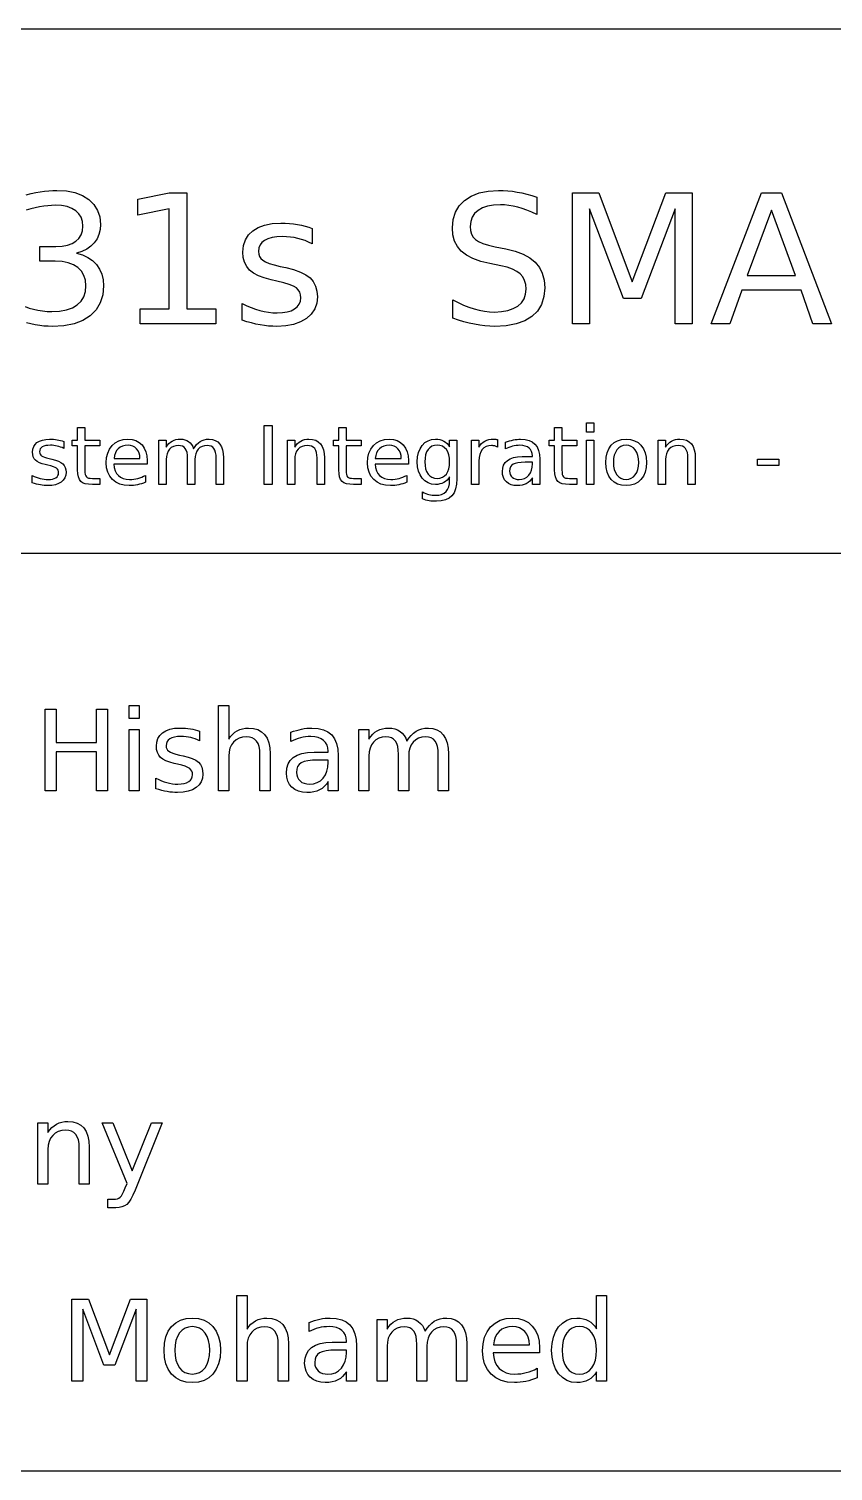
# Model space of a CAD drawing. Header units: millimetres. Extents: x 0 to 320, y 0 to 240.
# Drawn here: x 125.9 to 175, y 52 to 140 of the extents above; entities that cross this region are included whole.
import ezdxf

# ---------------------------------------------------------------- set-up
doc = ezdxf.new("R2010")
doc.units = ezdxf.units.MM
doc.layers.add('ENGRAVE', color=5, linetype='Continuous')

msp = doc.modelspace()

# ---------------------------------------------------------------- linework, layer by layer
at = {"layer": 'ENGRAVE'}
msp.add_line((88, 108), (232, 108), dxfattribs=at)
for points in [[(78, 52), (78, 140), (242, 140), (242, 52)], [(132.71, 122.911), (134.478, 122.911), (134.478, 129.014), (132.555, 128.628), (132.555, 129.614), (134.468, 130), (135.55, 130), (135.55, 122.911), (137.318, 122.911), (137.318, 122), (132.71, 122), (132.71, 122.911)], [(156.898, 129.737), (156.898, 128.682), (156.594, 128.82), (156.299, 128.939), (156.012, 129.04), (155.735, 129.121), (155.464, 129.185), (155.198, 129.23), (154.936, 129.257), (154.679, 129.266), (154.262, 129.244), (153.896, 129.18), (153.581, 129.073), (153.315, 128.923), (153.106, 128.733), (152.956, 128.508), (152.866, 128.246), (152.836, 127.948), (152.856, 127.699), (152.916, 127.482), (153.015, 127.298), (153.155, 127.147), (153.35, 127.018), (153.616, 126.902), (153.954, 126.8), (154.363, 126.71), (155.017, 126.576), (155.583, 126.439), (156.069, 126.258), (156.476, 126.033), (156.804, 125.764), (157.056, 125.449), (157.236, 125.084), (157.344, 124.671), (157.38, 124.208), (157.331, 123.661), (157.185, 123.186), (156.941, 122.78), (156.6, 122.445), (156.165, 122.182), (155.639, 121.995), (155.022, 121.882), (154.315, 121.845), (154.026, 121.853), (153.729, 121.877), (153.422, 121.917), (153.106, 121.973), (152.783, 122.045), (152.455, 122.133), (152.12, 122.235), (151.78, 122.354), (151.78, 123.468), (152.108, 123.295), (152.433, 123.144), (152.754, 123.016), (153.072, 122.911), (153.386, 122.829), (153.699, 122.77), (154.008, 122.735), (154.315, 122.723), (154.752, 122.746), (155.136, 122.814), (155.467, 122.928), (155.745, 123.088), (155.966, 123.289), (156.123, 123.53), (156.218, 123.809), (156.249, 124.127), (156.227, 124.406), (156.159, 124.652), (156.046, 124.867), (155.887, 125.049), (155.678, 125.205), (155.41, 125.34), (155.084, 125.454), (154.701, 125.547), (154.042, 125.676), (153.478, 125.813), (152.998, 125.985), (152.602, 126.191), (152.289, 126.431), (152.053, 126.714), (151.883, 127.046), (151.782, 127.429), (151.748, 127.862), (151.795, 128.364), (151.935, 128.81), (152.169, 129.2), (152.496, 129.534), (152.905, 129.801), (153.384, 129.992), (153.935, 130.106), (154.556, 130.145), (154.839, 130.138), (155.124, 130.119), (155.412, 130.087), (155.703, 130.043), (155.996, 129.986), (156.293, 129.916), (156.594, 129.833), (156.898, 129.737)], [(159.068, 130), (160.681, 130), (162.722, 124.556), (164.774, 130), (166.387, 130), (166.387, 122), (165.332, 122), (165.332, 129.025), (163.269, 123.538), (162.181, 123.538), (160.118, 129.025), (160.118, 122), (159.068, 122), (159.068, 130)], [(170.599, 130), (171.826, 130), (174.875, 122), (173.749, 122), (173.021, 124.052), (169.415, 124.052), (168.686, 122), (167.545, 122), (170.599, 130)], [(171.21, 128.934), (169.741, 124.952), (172.683, 124.952), (171.21, 128.934)], [(143.191, 127.825), (143.191, 126.892), (142.98, 126.993), (142.765, 127.08), (142.546, 127.153), (142.323, 127.214), (142.096, 127.261), (141.865, 127.294), (141.63, 127.314), (141.39, 127.321), (141.046, 127.307), (140.748, 127.265), (140.496, 127.194), (140.289, 127.096), (140.129, 126.969), (140.014, 126.814), (139.945, 126.632), (139.922, 126.421), (139.939, 126.258), (139.988, 126.115), (140.07, 125.989), (140.185, 125.882), (140.349, 125.785), (140.58, 125.691), (140.877, 125.599), (141.24, 125.51), (141.578, 125.435), (142.065, 125.311), (142.476, 125.163), (142.811, 124.993), (143.07, 124.8), (143.264, 124.575), (143.402, 124.309), (143.485, 124.003), (143.512, 123.656), (143.471, 123.26), (143.347, 122.907), (143.14, 122.598), (142.851, 122.332), (142.489, 122.119), (142.065, 121.967), (141.579, 121.875), (141.031, 121.845), (140.788, 121.85), (140.539, 121.868), (140.285, 121.897), (140.027, 121.938), (139.762, 121.991), (139.49, 122.056), (139.211, 122.132), (138.926, 122.22), (138.926, 123.238), (139.198, 123.105), (139.468, 122.989), (139.736, 122.892), (140.003, 122.812), (140.267, 122.75), (140.53, 122.705), (140.792, 122.679), (141.053, 122.67), (141.381, 122.685), (141.669, 122.729), (141.917, 122.804), (142.125, 122.908), (142.289, 123.04), (142.406, 123.196), (142.476, 123.376), (142.5, 123.581), (142.483, 123.77), (142.432, 123.936), (142.347, 124.078), (142.229, 124.197), (142.053, 124.303), (141.797, 124.407), (141.46, 124.509), (141.042, 124.61), (140.699, 124.69), (140.273, 124.799), (139.91, 124.934), (139.611, 125.095), (139.376, 125.282), (139.198, 125.5), (139.07, 125.756), (138.994, 126.048), (138.969, 126.378), (139.006, 126.777), (139.119, 127.128), (139.306, 127.431), (139.569, 127.685), (139.9, 127.887), (140.295, 128.031), (140.752, 128.117), (141.273, 128.146), (141.542, 128.141), (141.803, 128.126), (142.056, 128.101), (142.301, 128.066), (142.538, 128.02), (142.765, 127.965), (142.983, 127.9), (143.191, 127.825)], [(129.325, 115.667), (129.325, 114.901), (130.239, 114.901), (130.239, 114.556), (129.325, 114.556), (129.325, 113.09), (129.331, 112.939), (129.348, 112.818), (129.376, 112.727), (129.416, 112.665), (129.473, 112.624), (129.553, 112.595), (129.656, 112.577), (129.783, 112.571), (130.239, 112.571), (130.239, 112.2), (129.783, 112.2), (129.546, 112.212), (129.349, 112.248), (129.192, 112.308), (129.074, 112.392), (128.989, 112.507), (128.928, 112.662), (128.891, 112.856), (128.879, 113.09), (128.879, 114.556), (128.554, 114.556), (128.554, 114.901), (128.879, 114.901), (128.879, 115.667), (129.325, 115.667)], [(140.26, 115.8), (140.747, 115.8), (140.747, 112.2), (140.26, 112.2), (140.26, 115.8)], [(145.266, 115.667), (145.266, 114.901), (146.18, 114.901), (146.18, 114.556), (145.266, 114.556), (145.266, 113.09), (145.272, 112.939), (145.289, 112.818), (145.317, 112.727), (145.356, 112.665), (145.413, 112.624), (145.494, 112.595), (145.597, 112.577), (145.724, 112.571), (146.18, 112.571), (146.18, 112.2), (145.724, 112.2), (145.487, 112.212), (145.29, 112.248), (145.133, 112.308), (145.015, 112.392), (144.93, 112.507), (144.869, 112.662), (144.832, 112.856), (144.82, 113.09), (144.82, 114.556), (144.494, 114.556), (144.494, 114.901), (144.82, 114.901), (144.82, 115.667), (145.266, 115.667)], [(158.431, 115.667), (158.431, 114.901), (159.345, 114.901), (159.345, 114.556), (158.431, 114.556), (158.431, 113.09), (158.437, 112.939), (158.454, 112.818), (158.482, 112.727), (158.522, 112.665), (158.579, 112.624), (158.659, 112.595), (158.763, 112.577), (158.89, 112.571), (159.345, 112.571), (159.345, 112.2), (158.89, 112.2), (158.653, 112.212), (158.456, 112.248), (158.298, 112.308), (158.181, 112.392), (158.095, 112.507), (158.034, 112.662), (157.998, 112.856), (157.985, 113.09), (157.985, 114.556), (157.66, 114.556), (157.66, 114.901), (157.985, 114.901), (157.985, 115.667), (158.431, 115.667)], [(159.929, 115.952), (160.373, 115.952), (160.373, 115.39), (159.929, 115.39), (159.929, 115.952)], [(128.035, 114.821), (128.035, 114.401), (127.94, 114.447), (127.844, 114.486), (127.745, 114.519), (127.645, 114.546), (127.542, 114.567), (127.438, 114.582), (127.333, 114.591), (127.225, 114.594), (127.07, 114.588), (126.936, 114.569), (126.822, 114.537), (126.73, 114.493), (126.657, 114.436), (126.606, 114.367), (126.575, 114.284), (126.564, 114.189), (126.572, 114.116), (126.594, 114.052), (126.631, 113.995), (126.683, 113.947), (126.757, 113.903), (126.86, 113.861), (126.994, 113.82), (127.158, 113.779), (127.309, 113.746), (127.529, 113.69), (127.714, 113.624), (127.864, 113.547), (127.981, 113.46), (128.068, 113.359), (128.13, 113.239), (128.167, 113.101), (128.18, 112.945), (128.161, 112.767), (128.105, 112.608), (128.012, 112.469), (127.882, 112.349), (127.719, 112.253), (127.529, 112.185), (127.31, 112.144), (127.063, 112.13), (126.954, 112.133), (126.842, 112.141), (126.728, 112.154), (126.611, 112.172), (126.492, 112.196), (126.37, 112.225), (126.244, 112.259), (126.116, 112.299), (126.116, 112.757), (126.238, 112.697), (126.36, 112.645), (126.481, 112.601), (126.601, 112.565), (126.72, 112.537), (126.838, 112.517), (126.956, 112.505), (127.073, 112.501), (127.221, 112.508), (127.35, 112.528), (127.462, 112.562), (127.555, 112.609), (127.629, 112.668), (127.682, 112.738), (127.714, 112.819), (127.724, 112.911), (127.717, 112.996), (127.694, 113.071), (127.656, 113.135), (127.602, 113.189), (127.523, 113.236), (127.408, 113.283), (127.256, 113.329), (127.068, 113.374), (126.914, 113.41), (126.722, 113.46), (126.559, 113.52), (126.424, 113.593), (126.318, 113.677), (126.238, 113.775), (126.181, 113.89), (126.147, 114.022), (126.135, 114.17), (126.152, 114.35), (126.203, 114.508), (126.287, 114.644), (126.405, 114.758), (126.554, 114.849), (126.732, 114.914), (126.938, 114.953), (127.172, 114.966), (127.293, 114.963), (127.411, 114.957), (127.525, 114.945), (127.635, 114.93), (127.741, 114.909), (127.844, 114.884), (127.941, 114.855), (128.035, 114.821)], [(133.133, 113.661), (133.133, 113.444), (131.093, 113.444), (131.121, 113.229), (131.176, 113.041), (131.259, 112.88), (131.369, 112.746), (131.504, 112.641), (131.664, 112.566), (131.849, 112.521), (132.057, 112.506), (132.184, 112.51), (132.309, 112.522), (132.432, 112.541), (132.553, 112.569), (132.672, 112.604), (132.792, 112.647), (132.911, 112.698), (133.029, 112.757), (133.029, 112.337), (132.909, 112.29), (132.787, 112.248), (132.664, 112.213), (132.539, 112.183), (132.414, 112.16), (132.287, 112.143), (132.159, 112.133), (132.031, 112.13), (131.724, 112.154), (131.452, 112.224), (131.213, 112.342), (131.007, 112.506), (130.842, 112.711), (130.724, 112.949), (130.653, 113.22), (130.63, 113.524), (130.652, 113.838), (130.719, 114.118), (130.831, 114.364), (130.988, 114.576), (131.182, 114.747), (131.408, 114.868), (131.665, 114.941), (131.954, 114.966), (132.212, 114.944), (132.441, 114.878), (132.643, 114.768), (132.816, 114.615), (132.954, 114.424), (133.053, 114.201), (133.113, 113.947), (133.133, 113.661)], [(132.689, 113.791), (132.674, 113.964), (132.636, 114.119), (132.573, 114.255), (132.485, 114.373), (132.378, 114.467), (132.254, 114.535), (132.114, 114.576), (131.958, 114.59), (131.782, 114.576), (131.624, 114.537), (131.485, 114.472), (131.364, 114.38), (131.264, 114.264), (131.188, 114.127), (131.136, 113.969), (131.107, 113.789), (132.689, 113.791)], [(135.963, 114.382), (136.051, 114.522), (136.146, 114.642), (136.25, 114.743), (136.361, 114.823), (136.482, 114.886), (136.613, 114.93), (136.755, 114.957), (136.906, 114.966), (137.105, 114.947), (137.28, 114.892), (137.431, 114.8), (137.557, 114.67), (137.657, 114.507), (137.729, 114.313), (137.772, 114.087), (137.786, 113.83), (137.786, 112.2), (137.34, 112.2), (137.34, 113.816), (137.332, 113.997), (137.306, 114.154), (137.263, 114.285), (137.203, 114.392), (137.125, 114.474), (137.029, 114.533), (136.915, 114.568), (136.783, 114.58), (136.62, 114.566), (136.475, 114.523), (136.347, 114.451), (136.238, 114.351), (136.151, 114.226), (136.088, 114.08), (136.051, 113.914), (136.038, 113.726), (136.038, 112.2), (135.592, 112.2), (135.592, 113.816), (135.584, 113.998), (135.558, 114.155), (135.515, 114.287), (135.455, 114.393), (135.377, 114.475), (135.28, 114.533), (135.164, 114.568), (135.03, 114.58), (134.869, 114.566), (134.725, 114.522), (134.599, 114.45), (134.49, 114.35), (134.403, 114.224), (134.34, 114.079), (134.303, 113.913), (134.29, 113.726), (134.29, 112.2), (133.844, 112.2), (133.844, 114.901), (134.29, 114.901), (134.29, 114.481), (134.37, 114.597), (134.457, 114.697), (134.552, 114.78), (134.654, 114.848), (134.765, 114.899), (134.886, 114.936), (135.017, 114.958), (135.158, 114.966), (135.3, 114.956), (135.43, 114.928), (135.55, 114.882), (135.658, 114.816), (135.755, 114.733), (135.838, 114.633), (135.907, 114.516), (135.963, 114.382)], [(143.942, 113.83), (143.942, 112.2), (143.499, 112.2), (143.499, 113.816), (143.489, 113.995), (143.461, 114.151), (143.415, 114.282), (143.349, 114.389), (143.265, 114.473), (143.162, 114.532), (143.041, 114.568), (142.901, 114.58), (142.73, 114.566), (142.579, 114.523), (142.447, 114.451), (142.334, 114.351), (142.243, 114.226), (142.178, 114.08), (142.14, 113.914), (142.127, 113.726), (142.127, 112.2), (141.681, 112.2), (141.681, 114.901), (142.127, 114.901), (142.127, 114.481), (142.21, 114.595), (142.3, 114.694), (142.397, 114.777), (142.502, 114.845), (142.614, 114.898), (142.734, 114.936), (142.863, 114.958), (142.999, 114.966), (143.218, 114.948), (143.408, 114.894), (143.57, 114.804), (143.704, 114.678), (143.808, 114.517), (143.883, 114.322), (143.927, 114.093), (143.942, 113.83)], [(149.073, 113.661), (149.073, 113.444), (147.033, 113.444), (147.062, 113.229), (147.117, 113.041), (147.2, 112.88), (147.31, 112.746), (147.445, 112.641), (147.605, 112.566), (147.789, 112.521), (147.998, 112.506), (148.125, 112.51), (148.25, 112.522), (148.373, 112.541), (148.494, 112.569), (148.613, 112.604), (148.733, 112.647), (148.851, 112.698), (148.97, 112.757), (148.97, 112.337), (148.85, 112.29), (148.728, 112.248), (148.605, 112.213), (148.48, 112.183), (148.354, 112.16), (148.228, 112.143), (148.1, 112.133), (147.971, 112.13), (147.665, 112.154), (147.392, 112.224), (147.153, 112.342), (146.948, 112.506), (146.783, 112.711), (146.665, 112.949), (146.594, 113.22), (146.571, 113.524), (146.593, 113.838), (146.66, 114.118), (146.772, 114.364), (146.929, 114.576), (147.123, 114.747), (147.349, 114.868), (147.606, 114.941), (147.894, 114.966), (148.153, 114.944), (148.382, 114.878), (148.584, 114.768), (148.756, 114.615), (148.895, 114.424), (148.994, 114.201), (149.054, 113.947), (149.073, 113.661)], [(148.63, 113.791), (148.615, 113.964), (148.576, 114.119), (148.513, 114.255), (148.426, 114.373), (148.318, 114.467), (148.195, 114.535), (148.055, 114.576), (147.899, 114.59), (147.723, 114.576), (147.565, 114.537), (147.426, 114.472), (147.305, 114.38), (147.205, 114.264), (147.129, 114.127), (147.077, 113.969), (147.048, 113.789), (148.63, 113.791)], [(152.022, 112.535), (152.003, 112.212), (151.946, 111.934), (151.85, 111.699), (151.716, 111.509), (151.543, 111.362), (151.329, 111.257), (151.074, 111.194), (150.778, 111.173), (150.663, 111.175), (150.551, 111.182), (150.442, 111.192), (150.337, 111.208), (150.234, 111.228), (150.133, 111.252), (150.033, 111.281), (149.934, 111.315), (149.934, 111.747), (150.032, 111.697), (150.128, 111.654), (150.224, 111.619), (150.32, 111.59), (150.416, 111.568), (150.512, 111.552), (150.61, 111.542), (150.708, 111.539), (150.913, 111.554), (151.09, 111.596), (151.239, 111.667), (151.362, 111.767), (151.457, 111.896), (151.524, 112.053), (151.565, 112.24), (151.579, 112.456), (151.579, 112.675), (151.505, 112.563), (151.422, 112.466), (151.329, 112.385), (151.227, 112.318), (151.114, 112.266), (150.991, 112.23), (150.857, 112.207), (150.713, 112.2), (150.477, 112.224), (150.265, 112.295), (150.076, 112.413), (149.913, 112.579), (149.78, 112.783), (149.685, 113.019), (149.628, 113.285), (149.609, 113.582), (149.628, 113.88), (149.685, 114.146), (149.78, 114.382), (149.913, 114.587), (150.076, 114.753), (150.265, 114.871), (150.477, 114.942), (150.713, 114.966), (150.857, 114.958), (150.991, 114.936), (151.114, 114.899), (151.227, 114.848), (151.329, 114.781), (151.422, 114.699), (151.505, 114.603), (151.579, 114.491), (151.579, 114.901), (152.022, 114.901), (152.022, 112.535)], [(151.579, 113.582), (151.566, 113.809), (151.529, 114.01), (151.467, 114.183), (151.38, 114.329), (151.27, 114.445), (151.141, 114.528), (150.991, 114.578), (150.822, 114.594), (150.653, 114.578), (150.504, 114.528), (150.375, 114.445), (150.266, 114.329), (150.179, 114.183), (150.117, 114.01), (150.079, 113.809), (150.067, 113.582), (150.079, 113.355), (150.117, 113.155), (150.179, 112.983), (150.266, 112.837), (150.375, 112.721), (150.504, 112.638), (150.653, 112.588), (150.822, 112.571), (150.991, 112.588), (151.141, 112.638), (151.27, 112.721), (151.38, 112.837), (151.467, 112.983), (151.529, 113.155), (151.566, 113.355), (151.579, 113.582)], [(154.501, 114.486), (154.463, 114.506), (154.423, 114.524), (154.382, 114.538), (154.338, 114.55), (154.293, 114.559), (154.246, 114.565), (154.196, 114.569), (154.144, 114.57), (153.967, 114.555), (153.812, 114.509), (153.678, 114.433), (153.567, 114.326), (153.479, 114.19), (153.416, 114.027), (153.378, 113.838), (153.365, 113.623), (153.365, 112.2), (152.919, 112.2), (152.919, 114.901), (153.365, 114.901), (153.365, 114.481), (153.441, 114.596), (153.526, 114.695), (153.623, 114.779), (153.73, 114.846), (153.848, 114.899), (153.978, 114.936), (154.12, 114.958), (154.274, 114.966), (154.298, 114.965), (154.323, 114.964), (154.349, 114.962), (154.376, 114.96), (154.404, 114.956), (154.434, 114.952), (154.466, 114.947), (154.499, 114.942), (154.501, 114.486)], [(157.079, 113.741), (157.079, 112.2), (156.635, 112.2), (156.635, 112.61), (156.554, 112.495), (156.465, 112.396), (156.365, 112.314), (156.257, 112.247), (156.137, 112.196), (156.005, 112.159), (155.86, 112.137), (155.702, 112.13), (155.505, 112.145), (155.33, 112.188), (155.175, 112.261), (155.042, 112.363), (154.935, 112.489), (154.859, 112.635), (154.813, 112.801), (154.798, 112.986), (154.817, 113.2), (154.874, 113.386), (154.969, 113.544), (155.103, 113.673), (155.274, 113.775), (155.483, 113.847), (155.729, 113.89), (156.013, 113.905), (156.635, 113.905), (156.635, 113.948), (156.623, 114.093), (156.585, 114.22), (156.522, 114.33), (156.434, 114.422), (156.323, 114.495), (156.192, 114.548), (156.04, 114.579), (155.868, 114.59), (155.753, 114.586), (155.64, 114.576), (155.528, 114.558), (155.417, 114.534), (155.309, 114.503), (155.202, 114.465), (155.098, 114.42), (154.995, 114.368), (154.995, 114.778), (155.116, 114.822), (155.235, 114.86), (155.353, 114.892), (155.468, 114.919), (155.582, 114.939), (155.694, 114.954), (155.805, 114.963), (155.914, 114.966), (156.189, 114.947), (156.426, 114.89), (156.626, 114.795), (156.789, 114.662), (156.916, 114.49), (157.006, 114.28), (157.061, 114.03), (157.079, 113.741)], [(159.929, 114.901), (160.373, 114.901), (160.373, 112.2), (159.929, 112.2), (159.929, 114.901)], [(162.347, 114.966), (162.621, 114.942), (162.864, 114.872), (163.076, 114.754), (163.256, 114.59), (163.401, 114.383), (163.504, 114.141), (163.566, 113.863), (163.587, 113.548), (163.566, 113.234), (163.504, 112.956), (163.401, 112.714), (163.256, 112.507), (163.076, 112.342), (162.864, 112.224), (162.621, 112.154), (162.347, 112.13), (162.073, 112.154), (161.829, 112.224), (161.617, 112.342), (161.437, 112.507), (161.293, 112.714), (161.19, 112.956), (161.129, 113.234), (161.108, 113.548), (161.129, 113.863), (161.19, 114.141), (161.293, 114.383), (161.437, 114.59), (161.617, 114.754), (161.829, 114.872), (162.073, 114.942), (162.347, 114.966)], [(162.347, 114.59), (162.178, 114.572), (162.028, 114.52), (161.896, 114.433), (161.783, 114.311), (161.692, 114.159), (161.628, 113.981), (161.589, 113.777), (161.576, 113.548), (161.589, 113.318), (161.627, 113.115), (161.692, 112.937), (161.782, 112.785), (161.895, 112.663), (162.026, 112.576), (162.177, 112.524), (162.347, 112.506), (162.515, 112.524), (162.665, 112.576), (162.796, 112.664), (162.909, 112.786), (163, 112.938), (163.065, 113.116), (163.104, 113.319), (163.117, 113.548), (163.104, 113.775), (163.065, 113.978), (163, 114.156), (162.909, 114.309), (162.796, 114.432), (162.665, 114.519), (162.515, 114.572), (162.347, 114.59)], [(166.567, 113.83), (166.567, 112.2), (166.123, 112.2), (166.123, 113.816), (166.114, 113.995), (166.086, 114.151), (166.039, 114.282), (165.974, 114.389), (165.89, 114.473), (165.787, 114.532), (165.666, 114.568), (165.525, 114.58), (165.355, 114.566), (165.204, 114.523), (165.072, 114.451), (164.959, 114.351), (164.868, 114.226), (164.803, 114.08), (164.764, 113.914), (164.751, 113.726), (164.751, 112.2), (164.305, 112.2), (164.305, 114.901), (164.751, 114.901), (164.751, 114.481), (164.834, 114.595), (164.925, 114.694), (165.022, 114.777), (165.126, 114.845), (165.238, 114.898), (165.359, 114.936), (165.487, 114.958), (165.624, 114.966), (165.843, 114.948), (166.033, 114.894), (166.195, 114.804), (166.328, 114.678), (166.433, 114.517), (166.507, 114.322), (166.552, 114.093), (166.567, 113.83)], [(156.194, 113.558), (155.946, 113.55), (155.739, 113.527), (155.573, 113.488), (155.449, 113.435), (155.358, 113.362), (155.293, 113.268), (155.254, 113.152), (155.241, 113.015), (155.251, 112.903), (155.28, 112.803), (155.329, 112.715), (155.397, 112.64), (155.482, 112.579), (155.58, 112.536), (155.693, 112.51), (155.82, 112.501), (155.995, 112.518), (156.153, 112.567), (156.291, 112.649), (156.412, 112.763), (156.51, 112.905), (156.579, 113.068), (156.621, 113.252), (156.635, 113.459), (156.635, 113.558), (156.194, 113.558)], [(170.367, 113.75), (171.667, 113.75), (171.667, 113.355), (170.367, 113.355), (170.367, 113.75)], [(132.029, 98.711), (132.646, 98.711), (132.646, 97.931), (132.029, 97.931), (132.029, 98.711)], [(140.626, 95.764), (140.626, 93.5), (140.01, 93.5), (140.01, 95.744), (139.997, 95.993), (139.958, 96.209), (139.893, 96.392), (139.802, 96.541), (139.686, 96.657), (139.543, 96.739), (139.374, 96.789), (139.18, 96.805), (138.943, 96.786), (138.733, 96.726), (138.55, 96.626), (138.392, 96.487), (138.266, 96.314), (138.176, 96.111), (138.122, 95.88), (138.104, 95.62), (138.104, 93.5), (137.485, 93.5), (137.485, 98.711), (138.104, 98.711), (138.104, 96.668), (138.22, 96.827), (138.345, 96.964), (138.48, 97.079), (138.625, 97.174), (138.781, 97.247), (138.948, 97.299), (139.127, 97.331), (139.317, 97.341), (139.62, 97.316), (139.884, 97.241), (140.109, 97.116), (140.295, 96.941), (140.44, 96.717), (140.543, 96.447), (140.606, 96.129), (140.626, 95.764)], [(126.899, 98.5), (127.575, 98.5), (127.575, 96.45), (130.033, 96.45), (130.033, 98.5), (130.71, 98.5), (130.71, 93.5), (130.033, 93.5), (130.033, 95.881), (127.575, 95.881), (127.575, 93.5), (126.899, 93.5), (126.899, 98.5)], [(132.029, 97.251), (132.646, 97.251), (132.646, 93.5), (132.029, 93.5), (132.029, 97.251)], [(136.326, 97.14), (136.326, 96.558), (136.194, 96.62), (136.06, 96.675), (135.923, 96.721), (135.784, 96.759), (135.642, 96.788), (135.497, 96.809), (135.35, 96.821), (135.201, 96.826), (134.986, 96.817), (134.799, 96.79), (134.642, 96.746), (134.513, 96.685), (134.412, 96.606), (134.341, 96.509), (134.298, 96.395), (134.283, 96.263), (134.294, 96.161), (134.324, 96.072), (134.376, 95.993), (134.447, 95.926), (134.55, 95.866), (134.694, 95.807), (134.88, 95.75), (135.107, 95.694), (135.318, 95.647), (135.623, 95.569), (135.88, 95.477), (136.089, 95.371), (136.251, 95.25), (136.372, 95.109), (136.458, 94.943), (136.51, 94.752), (136.527, 94.535), (136.501, 94.287), (136.424, 94.067), (136.294, 93.874), (136.114, 93.708), (135.887, 93.574), (135.622, 93.479), (135.319, 93.422), (134.977, 93.403), (134.824, 93.407), (134.669, 93.418), (134.51, 93.436), (134.349, 93.461), (134.183, 93.494), (134.013, 93.535), (133.839, 93.582), (133.66, 93.637), (133.66, 94.274), (133.831, 94.19), (133.999, 94.118), (134.167, 94.057), (134.334, 94.007), (134.499, 93.969), (134.663, 93.941), (134.827, 93.924), (134.99, 93.919), (135.195, 93.928), (135.375, 93.956), (135.53, 94.002), (135.66, 94.068), (135.762, 94.15), (135.836, 94.247), (135.88, 94.36), (135.894, 94.488), (135.884, 94.606), (135.852, 94.71), (135.799, 94.799), (135.725, 94.873), (135.615, 94.939), (135.455, 95.005), (135.244, 95.068), (134.983, 95.131), (134.769, 95.181), (134.502, 95.25), (134.276, 95.334), (134.089, 95.435), (133.942, 95.551), (133.83, 95.688), (133.751, 95.847), (133.703, 96.03), (133.687, 96.236), (133.711, 96.486), (133.781, 96.705), (133.898, 96.894), (134.062, 97.053), (134.27, 97.179), (134.516, 97.269), (134.802, 97.323), (135.127, 97.341), (135.296, 97.338), (135.459, 97.329), (135.617, 97.313), (135.77, 97.291), (135.918, 97.263), (136.06, 97.228), (136.196, 97.187), (136.326, 97.14)], [(144.789, 95.64), (144.789, 93.5), (144.173, 93.5), (144.173, 94.069), (144.061, 93.91), (143.936, 93.773), (143.798, 93.658), (143.647, 93.565), (143.481, 93.494), (143.297, 93.443), (143.096, 93.413), (142.877, 93.403), (142.604, 93.423), (142.36, 93.484), (142.146, 93.585), (141.961, 93.726), (141.812, 93.901), (141.706, 94.104), (141.642, 94.334), (141.621, 94.592), (141.647, 94.889), (141.727, 95.147), (141.859, 95.366), (142.045, 95.546), (142.282, 95.687), (142.572, 95.787), (142.915, 95.848), (143.309, 95.868), (144.173, 95.868), (144.173, 95.928), (144.155, 96.129), (144.103, 96.305), (144.016, 96.458), (143.893, 96.586), (143.739, 96.688), (143.557, 96.761), (143.347, 96.804), (143.108, 96.819), (142.948, 96.814), (142.791, 96.8), (142.635, 96.775), (142.482, 96.742), (142.331, 96.698), (142.183, 96.646), (142.038, 96.583), (141.896, 96.511), (141.896, 97.08), (142.063, 97.141), (142.229, 97.194), (142.392, 97.239), (142.552, 97.276), (142.71, 97.305), (142.866, 97.325), (143.02, 97.337), (143.171, 97.341), (143.553, 97.315), (143.882, 97.236), (144.16, 97.104), (144.387, 96.919), (144.563, 96.681), (144.689, 96.388), (144.764, 96.041), (144.789, 95.64)], [(148.979, 96.531), (149.1, 96.725), (149.232, 96.892), (149.376, 97.031), (149.531, 97.144), (149.699, 97.23), (149.881, 97.292), (150.077, 97.329), (150.288, 97.341), (150.564, 97.316), (150.807, 97.239), (151.016, 97.11), (151.192, 96.931), (151.331, 96.704), (151.431, 96.434), (151.49, 96.121), (151.51, 95.764), (151.51, 93.5), (150.891, 93.5), (150.891, 95.744), (150.879, 95.996), (150.843, 96.213), (150.783, 96.396), (150.7, 96.544), (150.592, 96.658), (150.459, 96.74), (150.301, 96.789), (150.117, 96.805), (149.89, 96.786), (149.689, 96.726), (149.512, 96.626), (149.36, 96.487), (149.239, 96.314), (149.152, 96.111), (149.1, 95.88), (149.082, 95.62), (149.082, 93.5), (148.463, 93.5), (148.463, 95.744), (148.451, 95.997), (148.415, 96.216), (148.355, 96.398), (148.272, 96.546), (148.164, 96.659), (148.029, 96.741), (147.869, 96.789), (147.683, 96.805), (147.459, 96.785), (147.259, 96.725), (147.083, 96.626), (146.932, 96.486), (146.811, 96.312), (146.724, 96.109), (146.672, 95.879), (146.654, 95.62), (146.654, 93.5), (146.035, 93.5), (146.035, 97.251), (146.654, 97.251), (146.654, 96.668), (146.765, 96.829), (146.886, 96.968), (147.018, 97.084), (147.16, 97.177), (147.314, 97.249), (147.482, 97.3), (147.664, 97.331), (147.86, 97.341), (148.057, 97.328), (148.238, 97.289), (148.404, 97.224), (148.555, 97.134), (148.689, 97.018), (148.804, 96.879), (148.901, 96.717), (148.979, 96.531)], [(143.56, 95.385), (143.215, 95.375), (142.928, 95.343), (142.698, 95.289), (142.525, 95.215), (142.399, 95.114), (142.309, 94.984), (142.255, 94.823), (142.237, 94.632), (142.251, 94.476), (142.291, 94.338), (142.359, 94.216), (142.453, 94.111), (142.571, 94.027), (142.708, 93.967), (142.865, 93.931), (143.041, 93.919), (143.284, 93.941), (143.503, 94.009), (143.695, 94.123), (143.863, 94.282), (143.999, 94.479), (144.095, 94.705), (144.153, 94.962), (144.173, 95.248), (144.173, 95.385), (143.56, 95.385)], [(129.598, 71.764), (129.598, 69.5), (128.982, 69.5), (128.982, 71.744), (128.969, 71.993), (128.93, 72.209), (128.865, 72.392), (128.774, 72.541), (128.657, 72.657), (128.515, 72.739), (128.346, 72.789), (128.151, 72.805), (127.915, 72.786), (127.705, 72.726), (127.522, 72.626), (127.364, 72.487), (127.238, 72.314), (127.148, 72.111), (127.094, 71.88), (127.076, 71.62), (127.076, 69.5), (126.457, 69.5), (126.457, 73.251), (127.076, 73.251), (127.076, 72.668), (127.192, 72.827), (127.317, 72.964), (127.452, 73.079), (127.597, 73.174), (127.753, 73.247), (127.92, 73.299), (128.099, 73.331), (128.289, 73.341), (128.592, 73.316), (128.856, 73.241), (129.081, 73.116), (129.267, 72.941), (129.412, 72.717), (129.515, 72.447), (129.577, 72.129), (129.598, 71.764)], [(132.388, 69.152), (132.258, 68.846), (132.13, 68.598), (132.004, 68.409), (131.879, 68.278), (131.744, 68.188), (131.589, 68.124), (131.413, 68.086), (131.216, 68.073), (130.723, 68.073), (130.723, 68.589), (131.085, 68.589), (131.205, 68.597), (131.311, 68.619), (131.403, 68.657), (131.48, 68.71), (131.552, 68.79), (131.628, 68.912), (131.708, 69.075), (131.792, 69.279), (131.902, 69.56), (130.385, 73.251), (131.038, 73.251), (132.21, 70.317), (133.382, 73.251), (134.035, 73.251), (132.388, 69.152)], [(128.537, 62.5), (129.545, 62.5), (130.82, 59.097), (132.103, 62.5), (133.111, 62.5), (133.111, 57.5), (132.451, 57.5), (132.451, 61.89), (131.162, 58.461), (130.482, 58.461), (129.193, 61.89), (129.193, 57.5), (128.537, 57.5), (128.537, 62.5)], [(141.741, 59.764), (141.741, 57.5), (141.125, 57.5), (141.125, 59.744), (141.112, 59.993), (141.073, 60.209), (141.008, 60.392), (140.918, 60.541), (140.801, 60.657), (140.658, 60.739), (140.489, 60.789), (140.295, 60.805), (140.058, 60.786), (139.848, 60.726), (139.665, 60.626), (139.508, 60.487), (139.382, 60.314), (139.292, 60.111), (139.238, 59.88), (139.22, 59.62), (139.22, 57.5), (138.6, 57.5), (138.6, 62.711), (139.22, 62.711), (139.22, 60.668), (139.335, 60.827), (139.46, 60.964), (139.596, 61.079), (139.74, 61.174), (139.896, 61.247), (140.063, 61.299), (140.242, 61.331), (140.432, 61.341), (140.736, 61.316), (141, 61.241), (141.224, 61.116), (141.41, 60.941), (141.555, 60.717), (141.659, 60.447), (141.721, 60.129), (141.741, 59.764)], [(160.543, 60.682), (160.543, 62.711), (161.159, 62.711), (161.159, 57.5), (160.543, 57.5), (160.543, 58.063), (160.439, 57.906), (160.323, 57.771), (160.194, 57.657), (160.052, 57.565), (159.896, 57.494), (159.726, 57.443), (159.54, 57.413), (159.34, 57.403), (159.016, 57.437), (158.724, 57.539), (158.463, 57.708), (158.233, 57.945), (158.047, 58.238), (157.913, 58.573), (157.833, 58.951), (157.806, 59.372), (157.833, 59.793), (157.913, 60.171), (158.047, 60.506), (158.233, 60.799), (158.463, 61.036), (158.724, 61.206), (159.016, 61.307), (159.34, 61.341), (159.54, 61.331), (159.726, 61.301), (159.896, 61.25), (160.052, 61.179), (160.194, 61.087), (160.323, 60.973), (160.439, 60.838), (160.543, 60.682)], [(135.881, 61.341), (136.261, 61.309), (136.598, 61.211), (136.892, 61.047), (137.143, 60.819), (137.344, 60.532), (137.487, 60.196), (137.573, 59.809), (137.602, 59.372), (137.573, 58.936), (137.487, 58.55), (137.344, 58.214), (137.143, 57.927), (136.892, 57.698), (136.598, 57.534), (136.261, 57.436), (135.881, 57.403), (135.499, 57.436), (135.161, 57.534), (134.867, 57.698), (134.617, 57.927), (134.417, 58.214), (134.274, 58.55), (134.188, 58.936), (134.159, 59.372), (134.188, 59.809), (134.274, 60.196), (134.417, 60.532), (134.617, 60.819), (134.867, 61.047), (135.161, 61.211), (135.499, 61.309), (135.881, 61.341)], [(135.881, 60.819), (135.646, 60.795), (135.437, 60.722), (135.254, 60.601), (135.097, 60.432), (134.971, 60.221), (134.881, 59.974), (134.827, 59.691), (134.809, 59.372), (134.827, 59.053), (134.881, 58.771), (134.97, 58.523), (135.095, 58.312), (135.252, 58.143), (135.435, 58.022), (135.645, 57.949), (135.881, 57.925), (136.114, 57.95), (136.322, 58.022), (136.504, 58.144), (136.661, 58.314), (136.787, 58.526), (136.877, 58.773), (136.931, 59.055), (136.949, 59.372), (136.931, 59.688), (136.877, 59.969), (136.787, 60.216), (136.661, 60.429), (136.504, 60.599), (136.322, 60.721), (136.114, 60.794), (135.881, 60.819)], [(145.904, 59.64), (145.904, 57.5), (145.288, 57.5), (145.288, 58.069), (145.176, 57.91), (145.051, 57.773), (144.913, 57.658), (144.762, 57.565), (144.596, 57.494), (144.412, 57.443), (144.211, 57.413), (143.992, 57.403), (143.719, 57.423), (143.475, 57.484), (143.261, 57.585), (143.076, 57.726), (142.927, 57.901), (142.821, 58.104), (142.757, 58.334), (142.736, 58.592), (142.763, 58.889), (142.842, 59.147), (142.974, 59.366), (143.16, 59.546), (143.398, 59.687), (143.688, 59.787), (144.03, 59.848), (144.424, 59.868), (145.288, 59.868), (145.288, 59.928), (145.271, 60.129), (145.218, 60.305), (145.131, 60.458), (145.008, 60.586), (144.854, 60.688), (144.672, 60.761), (144.462, 60.804), (144.223, 60.819), (144.063, 60.814), (143.906, 60.8), (143.75, 60.775), (143.597, 60.742), (143.446, 60.698), (143.298, 60.646), (143.153, 60.583), (143.011, 60.511), (143.011, 61.08), (143.179, 61.141), (143.344, 61.194), (143.507, 61.239), (143.667, 61.276), (143.825, 61.305), (143.981, 61.325), (144.135, 61.337), (144.287, 61.341), (144.668, 61.315), (144.997, 61.236), (145.276, 61.104), (145.502, 60.919), (145.678, 60.681), (145.804, 60.388), (145.879, 60.041), (145.904, 59.64)], [(150.094, 60.531), (150.215, 60.725), (150.347, 60.892), (150.491, 61.031), (150.646, 61.144), (150.814, 61.23), (150.996, 61.292), (151.193, 61.329), (151.403, 61.341), (151.68, 61.316), (151.922, 61.239), (152.132, 61.11), (152.307, 60.931), (152.447, 60.704), (152.546, 60.434), (152.606, 60.121), (152.626, 59.764), (152.626, 57.5), (152.006, 57.5), (152.006, 59.744), (151.994, 59.996), (151.958, 60.213), (151.899, 60.396), (151.815, 60.544), (151.707, 60.658), (151.574, 60.74), (151.416, 60.789), (151.232, 60.805), (151.006, 60.786), (150.804, 60.726), (150.627, 60.626), (150.476, 60.487), (150.354, 60.314), (150.267, 60.111), (150.215, 59.88), (150.198, 59.62), (150.198, 57.5), (149.578, 57.5), (149.578, 59.744), (149.566, 59.997), (149.53, 60.216), (149.471, 60.398), (149.387, 60.546), (149.279, 60.659), (149.144, 60.741), (148.984, 60.789), (148.798, 60.805), (148.574, 60.785), (148.374, 60.725), (148.199, 60.626), (148.048, 60.486), (147.926, 60.312), (147.839, 60.109), (147.787, 59.879), (147.77, 59.62), (147.77, 57.5), (147.15, 57.5), (147.15, 61.251), (147.77, 61.251), (147.77, 60.668), (147.88, 60.829), (148.002, 60.968), (148.133, 61.084), (148.275, 61.177), (148.43, 61.249), (148.598, 61.3), (148.78, 61.331), (148.975, 61.341), (149.172, 61.328), (149.353, 61.289), (149.519, 61.224), (149.67, 61.134), (149.804, 61.018), (149.919, 60.879), (150.016, 60.717), (150.094, 60.531)], [(157.063, 59.529), (157.063, 59.228), (154.23, 59.228), (154.269, 58.929), (154.346, 58.668), (154.461, 58.444), (154.613, 58.259), (154.802, 58.113), (155.024, 58.009), (155.28, 57.946), (155.569, 57.925), (155.745, 57.931), (155.919, 57.947), (156.09, 57.974), (156.258, 58.012), (156.424, 58.061), (156.59, 58.121), (156.755, 58.192), (156.919, 58.274), (156.919, 57.691), (156.752, 57.625), (156.583, 57.567), (156.412, 57.518), (156.239, 57.477), (156.064, 57.444), (155.888, 57.421), (155.711, 57.407), (155.532, 57.403), (155.107, 57.436), (154.728, 57.533), (154.396, 57.697), (154.111, 57.925), (153.882, 58.21), (153.718, 58.54), (153.619, 58.916), (153.587, 59.339), (153.618, 59.775), (153.711, 60.165), (153.866, 60.506), (154.084, 60.8), (154.354, 61.037), (154.668, 61.206), (155.025, 61.307), (155.425, 61.341), (155.784, 61.311), (156.103, 61.219), (156.383, 61.067), (156.623, 60.854), (156.815, 60.588), (156.953, 60.279), (157.035, 59.926), (157.063, 59.529)], [(156.447, 59.71), (156.427, 59.95), (156.373, 60.165), (156.285, 60.354), (156.164, 60.517), (156.014, 60.649), (155.843, 60.743), (155.649, 60.8), (155.432, 60.819), (155.187, 60.801), (154.968, 60.746), (154.774, 60.655), (154.606, 60.527), (154.468, 60.367), (154.362, 60.177), (154.29, 59.957), (154.25, 59.707), (156.447, 59.71)], [(158.443, 59.372), (158.46, 59.05), (158.513, 58.765), (158.6, 58.517), (158.722, 58.305), (158.875, 58.136), (159.054, 58.015), (159.26, 57.943), (159.491, 57.919), (159.722, 57.943), (159.928, 58.015), (160.108, 58.136), (160.261, 58.305), (160.384, 58.517), (160.472, 58.765), (160.525, 59.05), (160.543, 59.372), (160.525, 59.694), (160.472, 59.979), (160.384, 60.227), (160.261, 60.439), (160.108, 60.608), (159.928, 60.729), (159.722, 60.801), (159.491, 60.826), (159.26, 60.801), (159.054, 60.729), (158.875, 60.608), (158.722, 60.439), (158.6, 60.227), (158.513, 59.979), (158.46, 59.694), (158.443, 59.372)], [(144.675, 59.385), (144.33, 59.375), (144.043, 59.343), (143.813, 59.289), (143.64, 59.215), (143.514, 59.114), (143.424, 58.984), (143.37, 58.823), (143.352, 58.632), (143.366, 58.476), (143.406, 58.338), (143.474, 58.216), (143.568, 58.111), (143.686, 58.027), (143.823, 57.967), (143.98, 57.931), (144.156, 57.919), (144.4, 57.941), (144.618, 58.009), (144.811, 58.123), (144.978, 58.282), (145.114, 58.479), (145.211, 58.705), (145.269, 58.962), (145.288, 59.248), (145.288, 59.385), (144.675, 59.385)]]:
    msp.add_lwpolyline(points, close=True, dxfattribs=at)
for points in [[(125.747, 129.882), (126.041, 129.952), (126.325, 130.011), (126.599, 130.059), (126.864, 130.096), (127.122, 130.123), (127.372, 130.139), (127.614, 130.145), (128.198, 130.11), (128.718, 130.005), (129.173, 129.83), (129.565, 129.585), (129.879, 129.28), (130.103, 128.926), (130.238, 128.523), (130.283, 128.071), (130.259, 127.752), (130.188, 127.458), (130.069, 127.19), (129.902, 126.948), (129.692, 126.737), (129.441, 126.561), (129.151, 126.419), (128.82, 126.313), (128.82, 126.313), (129.187, 126.208), (129.512, 126.058), (129.794, 125.862), (130.033, 125.622), (130.225, 125.344), (130.361, 125.035), (130.443, 124.696), (130.47, 124.326), (130.419, 123.767), (130.267, 123.275), (130.012, 122.851), (129.656, 122.493), (129.206, 122.209), (128.67, 122.007), (128.048, 121.885), (127.341, 121.845), (127.087, 121.851), (126.83, 121.869), (126.569, 121.9), (126.304, 121.944), (126.035, 121.999), (125.762, 122.068)], [(125.674, 123.056), (125.926, 122.965), (126.189, 122.889), (126.46, 122.831), (126.737, 122.789), (127.02, 122.764), (127.309, 122.756), (127.788, 122.781), (128.206, 122.856), (128.563, 122.982), (128.86, 123.157), (129.093, 123.381), (129.26, 123.65), (129.36, 123.965), (129.393, 124.326), (129.362, 124.66), (129.269, 124.956), (129.114, 125.213), (128.898, 125.432), (128.625, 125.607), (128.305, 125.731), (127.936, 125.806), (127.518, 125.831), (126.585, 125.831), (126.585, 126.721), (127.561, 126.721), (127.936, 126.741), (128.265, 126.8), (128.547, 126.9), (128.782, 127.04), (128.968, 127.217), (129.1, 127.429), (129.179, 127.676), (129.206, 127.958), (129.178, 128.249), (129.096, 128.503), (128.96, 128.722), (128.769, 128.904), (128.527, 129.048), (128.238, 129.151), (127.901, 129.213), (127.518, 129.234), (127.291, 129.228), (127.057, 129.21), (126.814, 129.18), (126.564, 129.137), (126.303, 129.082), (126.029, 129.014), (125.743, 128.932)]]:
    msp.add_lwpolyline(points, dxfattribs=at)

doc.saveas('drawing.dxf')
